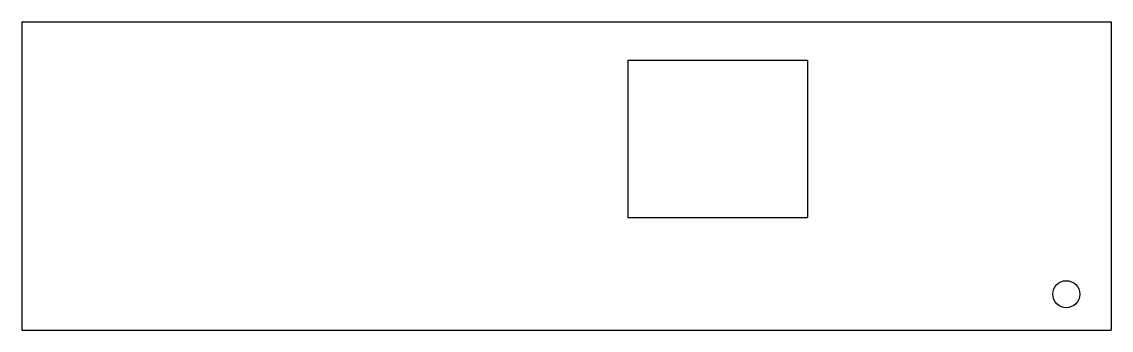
# Model space of a CAD drawing. Header units: millimetres. Extents: x -484 to 0, y 0 to 137.
import ezdxf

# ---------------------------------------------------------------- set-up
doc = ezdxf.new("R2010")
doc.units = ezdxf.units.MM
doc.layers.add('flat', color=7, linetype='CONTINUOUS')

msp = doc.modelspace()

# ---------------------------------------------------------------- linework, layer by layer
at = {"layer": 'flat'}
for p, q in [((-484.5, 137), (0, 137)), ((-484.5, 137), (-484.5, 0)), ((0, 137), (0, 0)), ((-215, 120), (-135, 120)), ((-215, 120), (-215, 50)), ((-135, 120), (-135, 50)), ((-215, 50), (-135, 50)), ((-484.5, 0), (0, 0))]:
    msp.add_line(p, q, dxfattribs=at)
msp.add_circle((-20, 16), 6, dxfattribs=at)

doc.saveas('drawing.dxf')
